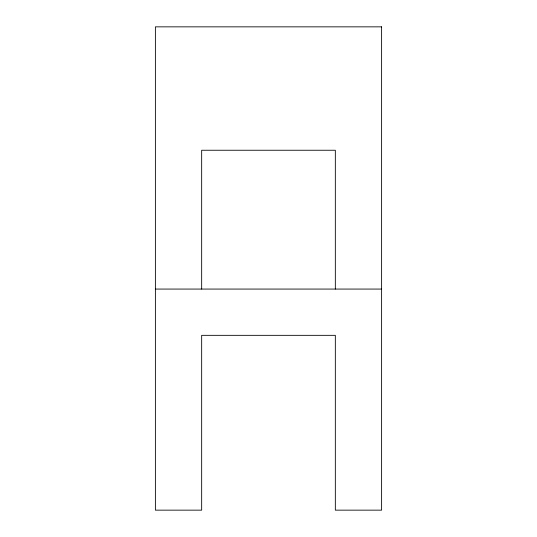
<?xml version="1.0" encoding="UTF-8"?>
<svg xmlns="http://www.w3.org/2000/svg" width="537" height="537" viewBox="0 0 537 537"><rect width="100%" height="100%" fill="white"/><g stroke="black" fill="none" stroke-linecap="round" stroke-linejoin="round"><path stroke-width="0.81" d="M155.388 289.067L381.612 289.067M335.336 289.067L335.336 150.246L201.664 150.246L201.664 289.067M381.612 26.85L155.388 26.85L155.388 510.15L201.664 510.15L201.664 335.336L335.336 335.336L335.336 510.15L381.612 510.15L381.612 26.85"/></g></svg>
